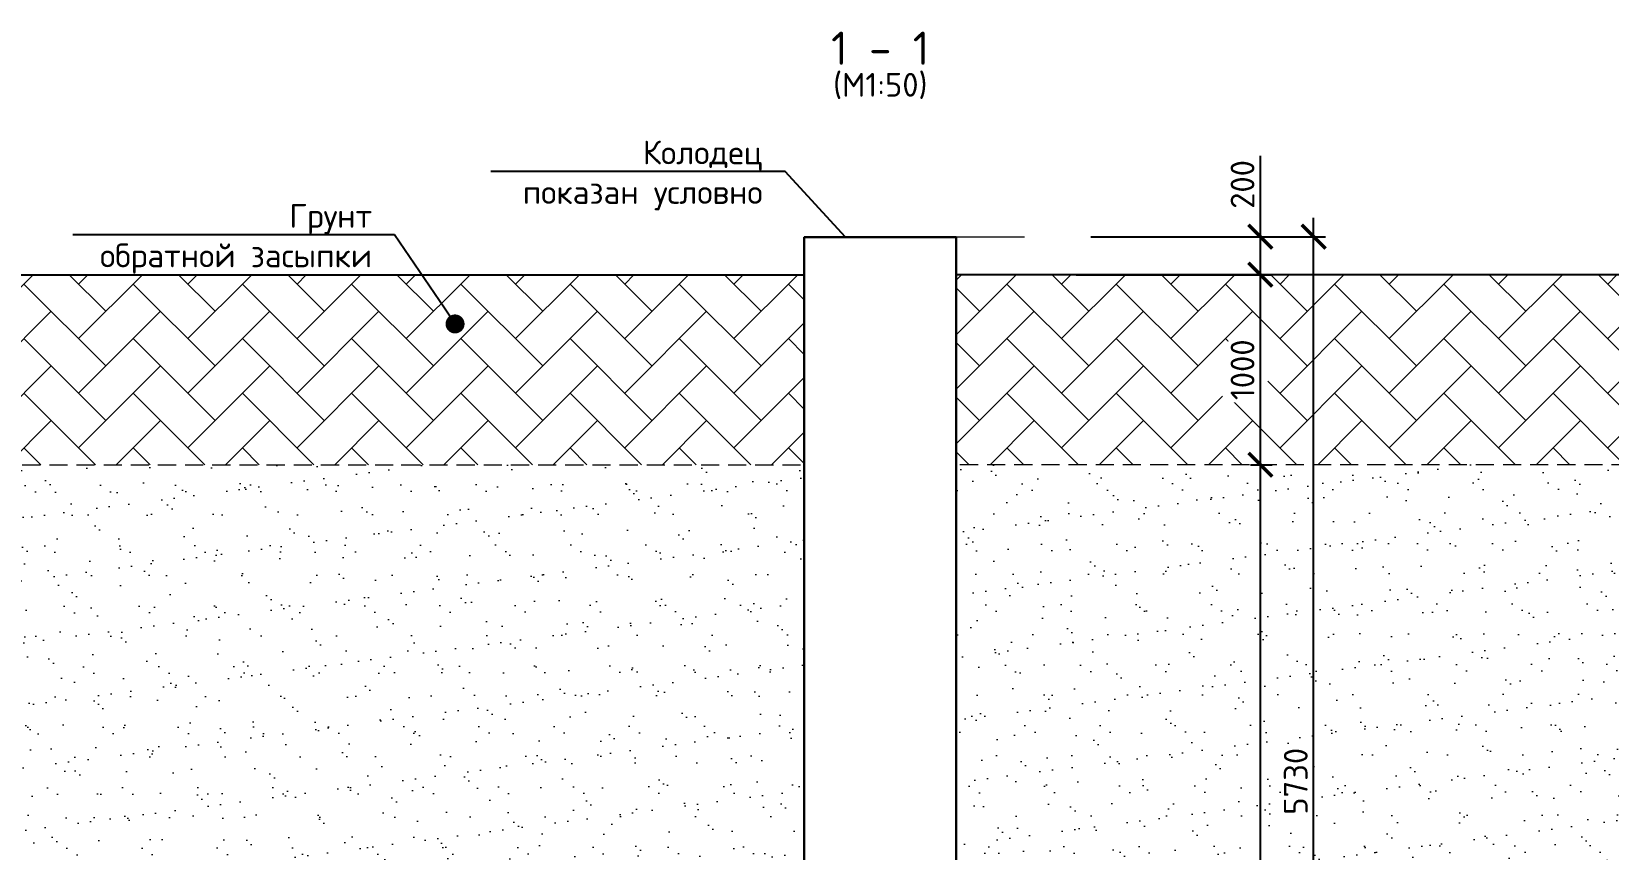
# Model space of a CAD drawing. Header units: metres. Extents: x 354637 to 441172, y 20821 to 108904.
# Drawn here: x 362280 to 370577, y 67801 to 72104 of the extents above; entities that cross this region are included whole.
import ezdxf
from ezdxf import colors
from ezdxf.entities.mleader import LeaderData, LeaderLine
from ezdxf.enums import TextEntityAlignment as Align
from ezdxf.math import Vec2, Vec3

# ---------------------------------------------------------------- set-up
doc = ezdxf.new("R2010")
doc.units = ezdxf.units.M
doc.header["$PDSIZE"] = 1
doc.linetypes.add('невидимая', pattern=[9.525, 6.35, -3.175])
doc.layers.get('0').update_dxf_attribs({"lineweight": 0})
doc.layers.get('Defpoints').update_dxf_attribs({"color": 3})
for name, color, linetype, lineweight in [('второстепенные', 7, 'Continuous', 25), ('выноски', 7, 'Continuous', 15), ('Невидимая', 7, 'невидимая', 15), ('размеры', 7, 'Continuous', 15), ('текст', 7, 'Continuous', 18), ('штриховка', 7, 'Continuous', 9)]:
    doc.layers.add(name, color=color, linetype=linetype, lineweight=lineweight)
doc.styles.add('ISOCPEUR', font='isocpeur.ttf')
doc.styles.add('ГОСТ 2.304', font='CS_Gost2304.shx')
doc.dimstyles.new('СПДС', dxfattribs={"dimscale": 100, "dimtxt": 2.5, "dimasz": 2.5, "dimexe": 1.25, "dimexo": 0.625, "dimtad": 1, "dimdec": 0, "dimrnd": 0.001, "dimtxsty": 'ГОСТ 2.304', "dimblk": 'ARCHTICK', "dimblk1": 'ARCHTICK', "dimblk2": 'ARCHTICK', "dimcen": 2.5, "dimdle": 2, "dimadec": 0, "dimazin": 2, "dimtfac": 0.75, "dimtdec": 4, "dimtmove": 1, "dimatfit": 3, "dimfxl": 1, "dimtolj": 1, "dimarcsym": 1})

# ---------------------------------------------------------------- blocks, each defined once
blk = doc.blocks.new('_ArchTick')
at = {"color": 0, "linetype": 'ByBlock', "lineweight": 30, "const_width": 0.15}
blk.add_lwpolyline([(-0.5, -0.5), (0.5, 0.5)], dxfattribs=at)
blk = doc.blocks.new('*D80')
at = {"layer": 'Defpoints', "color": 0, "ltscale": 10, "transparency": 16777216}
for p in [(368663.2, 69825.1), (368745.7, 69825.1), (368245.7, 65295.1)]:
    blk.add_point(p, dxfattribs=at)
at = {"layer": 'размеры', "color": 0, "lineweight": -2, "ltscale": 10, "transparency": 16777216}
for p, q in [((368745.7, 65195.1), (368745.7, 69925.1)), ((368694.4, 69825.1), (368808.2, 69825.1)), ((368276.9, 65295.1), (368808.2, 65295.1))]:
    blk.add_line(p, q, dxfattribs=at)
at = {"layer": 'размеры', "color": 0, "lineweight": -2, "ltscale": 10, "transparency": 16777216, "xscale": 125, "yscale": 125, "zscale": 125}
for p, rotation in [((368745.7, 69825.1), 90), ((368745.7, 65295.1), 270)]:
    blk.add_blockref('_ArchTick', p, dxfattribs=dict(at, rotation=rotation))
at = {"layer": 'размеры', "color": 0, "ltscale": 10, "transparency": 16777216, "insert": (368651.9, 66495.1), "char_height": 125, "attachment_point": 5, "rotation": 90, "style": 'ISOCPEUR', "bg_fill": 3, "box_fill_scale": 1.1, "bg_fill_color": 9, "bg_fill_true_color": 13158600, "bg_fill_transparency": 0}
blk.add_mtext('\\A1;4530', dxfattribs=at)
blk = doc.blocks.new('*D73')
at = {"layer": 'Defpoints', "color": 0, "ltscale": 10, "transparency": 16777216}
for p in [(367745.7, 70825.1), (368745.7, 70825.1), (368663.2, 69825.1)]:
    blk.add_point(p, dxfattribs=at)
at = {"layer": 'размеры', "color": 0, "lineweight": -2, "ltscale": 10, "transparency": 16777216}
for p, q in [((368745.7, 69725.1), (368745.7, 70925.1)), ((367776.9, 70825.1), (368808.2, 70825.1)), ((368694.4, 69825.1), (368808.2, 69825.1))]:
    blk.add_line(p, q, dxfattribs=at)
at = {"layer": 'размеры', "color": 0, "lineweight": -2, "ltscale": 10, "transparency": 16777216, "xscale": 125, "yscale": 125, "zscale": 125}
for p, rotation in [((368745.7, 70825.1), 90), ((368745.7, 69825.1), 270)]:
    blk.add_blockref('_ArchTick', p, dxfattribs=dict(at, rotation=rotation))
at = {"layer": 'размеры', "color": 0, "ltscale": 10, "transparency": 16777216, "insert": (368651.9, 70325.1), "char_height": 125, "attachment_point": 5, "rotation": 90, "style": 'ISOCPEUR', "bg_fill": 3, "box_fill_scale": 1.1, "bg_fill_color": 9, "bg_fill_true_color": 13158600, "bg_fill_transparency": 0}
blk.add_mtext('\\A1;1000', dxfattribs=at)
blk = doc.blocks.new('*D86')
at = {"layer": 'Defpoints', "color": 0, "ltscale": 10, "transparency": 16777216}
for p in [(367821.8, 71025.1), (368745.7, 71025.1), (367745.7, 70825.1)]:
    blk.add_point(p, dxfattribs=at)
at = {"layer": 'размеры', "color": 0, "lineweight": -2, "ltscale": 10, "transparency": 16777216}
for p, q in [((368745.7, 71025.1), (368745.7, 71450.1)), ((367853, 71025.1), (368808.2, 71025.1)), ((368745.7, 70725.1), (368745.7, 71025.1)), ((367776.9, 70825.1), (368808.2, 70825.1))]:
    blk.add_line(p, q, dxfattribs=at)
at = {"layer": 'размеры', "color": 0, "lineweight": -2, "ltscale": 10, "transparency": 16777216, "xscale": 125, "yscale": 125, "zscale": 125}
for p, rotation in [((368745.7, 71025.1), 90), ((368745.7, 70825.1), 270)]:
    blk.add_blockref('_ArchTick', p, dxfattribs=dict(at, rotation=rotation))
at = {"layer": 'размеры', "color": 0, "ltscale": 10, "transparency": 16777216, "insert": (368651.9, 71300.1), "char_height": 125, "attachment_point": 5, "rotation": 90, "style": 'ISOCPEUR', "bg_fill": 3, "box_fill_scale": 1.1, "bg_fill_color": 9, "bg_fill_true_color": 13158600, "bg_fill_transparency": 0}
blk.add_mtext('\\A1;200', dxfattribs=at)
blk = doc.blocks.new('*D81')
at = {"layer": 'Defpoints', "color": 0, "ltscale": 10, "transparency": 16777216}
for p in [(367821.8, 71025.1), (369025.7, 71025.1), (368245.7, 65295.1)]:
    blk.add_point(p, dxfattribs=at)
at = {"layer": 'размеры', "color": 0, "lineweight": -2, "ltscale": 10, "transparency": 16777216}
for p, q in [((369025.7, 65195.1), (369025.7, 71125.1)), ((367853, 71025.1), (369088.2, 71025.1)), ((368276.9, 65295.1), (369088.2, 65295.1))]:
    blk.add_line(p, q, dxfattribs=at)
at = {"layer": 'размеры', "color": 0, "lineweight": -2, "ltscale": 10, "transparency": 16777216, "xscale": 125, "yscale": 125, "zscale": 125}
for p, rotation in [((369025.7, 71025.1), 90), ((369025.7, 65295.1), 270)]:
    blk.add_blockref('_ArchTick', p, dxfattribs=dict(at, rotation=rotation))
at = {"layer": 'размеры', "color": 0, "ltscale": 10, "transparency": 16777216, "insert": (368931.9, 68160.1), "char_height": 125, "attachment_point": 5, "rotation": 90, "style": 'ISOCPEUR', "bg_fill": 3, "box_fill_scale": 1.1, "bg_fill_color": 9, "bg_fill_true_color": 13158600, "bg_fill_transparency": 0}
blk.add_mtext('\\A1;5730', dxfattribs=at)
blk = doc.blocks.new('_None')
blk = doc.blocks.new('_Dot')
at = {"color": 0, "linetype": 'ByBlock', "lineweight": -2}
blk.add_line((-0.5, 0), (-1, 0), dxfattribs=at)
at = {"color": 0, "linetype": 'ByBlock', "lineweight": 90, "const_width": 0.5}
blk.add_lwpolyline([(-0.25, 0, 1), (0.25, 0, 1)], format="xyb", close=True, dxfattribs=at)

msp = doc.modelspace()

# ---------------------------------------------------------------- hatches: boundary and pattern name
at = {"layer": 'штриховка', "ltscale": 10}
h = msp.add_hatch(dxfattribs=at)
h.set_pattern_fill('AR-HBONE', color=256, scale=2)
h.set_pattern_definition([(45, (363676.25, 70488.67), (0, 287.368), [609.6, -203.2]), (135, (363819.93, 70632.35), (3e-14, 287.368), [609.6, -203.2])])
h.paths.add_polyline_path([(366345.69, 70825.13), (359623.19, 70825.13), (360373.19, 69825.13), (366345.69, 69825.13)])
edge = h.paths.add_edge_path(flags=16)
edge.add_arc((365325.22, 70618.17), 15, 0, 360)
h.paths.add_polyline_path([(373868.19, 70825.13), (367145.69, 70825.13), (367145.69, 69825.13), (373118.19, 69825.13)])
h.paths.add_polyline_path([(368785.69, 70158.08), (368785.69, 70468.08), (368545.69, 70468.08), (368545.69, 70158.08)], flags=16)
h = msp.add_hatch(dxfattribs=at)
h.set_pattern_fill('AR-SAND', color=256, scale=5)
h.set_pattern_definition([(37.5, (-20899.7, -1940), (-8.00016, 244.70662), [0, -193.04, 0, -215.9, 0, -206.375]), (7.5, (-20899.7, -1940), (224.76164, 358.41255), [0, -104.14, 0, -173.99, 0, -66.675]), (327.5, (-21055.92, -1940), (395.49619, 0.71859), [0, -63.5, 0, -228.6, 0, -298.45]), (317.5, (-21055.92, -1940), (381.77823, 111.46466), [0, -31.75, 0, -149.86, 0, -171.45])])
edge = h.paths.add_edge_path()
edge.add_line((360373.19, 69825.13), (364145.69, 64795.13))
edge.add_line((364145.69, 64795.13), (365145.69, 64795.13))
edge.add_line((365145.69, 64795.13), (365145.69, 64895.13))
edge.add_line((365145.69, 64895.13), (365245.69, 64895.13))
edge.add_line((365245.69, 64895.13), (365245.69, 65295.13))
edge.add_line((365245.69, 65295.13), (365745.69, 65295.13))
edge.add_line((365745.69, 65295.13), (365745.69, 67295.13))
edge.add_arc((366364.24, 66991.07), 689.25, 91.542468, 153.822795, ccw=False)
edge.add_line((366345.69, 67680.07), (366345.69, 69825.13))
edge.add_line((366345.69, 69825.13), (360373.19, 69825.13))
h = msp.add_hatch(dxfattribs=at)
h.set_pattern_fill('AR-SAND', color=256, scale=5)
h.set_pattern_definition([(37.5, (-20399.7, -1940), (-8.00016, 244.70662), [0, -193.04, 0, -215.9, 0, -206.375]), (7.5, (-20399.7, -1940), (224.76164, 358.41255), [0, -104.14, 0, -173.99, 0, -66.675]), (327.5, (-20555.92, -1940), (395.49619, 0.71859), [0, -63.5, 0, -228.6, 0, -298.45]), (317.5, (-20555.92, -1940), (381.77823, 111.46466), [0, -31.75, 0, -149.86, 0, -171.45])])
edge = h.paths.add_edge_path()
edge.add_line((369345.69, 64795.13), (373118.19, 69825.13))
edge.add_line((373118.19, 69825.13), (367145.69, 69825.13))
edge.add_line((367145.69, 69825.13), (367145.69, 67680.07))
edge.add_arc((367169.04, 67056.38), 624.13, 22.491081, 92.143656, ccw=False)
edge.add_line((367745.69, 67295.13), (367745.69, 65295.13))
edge.add_line((367745.69, 65295.13), (368245.69, 65295.13))
edge.add_line((368245.69, 65295.13), (368245.69, 64895.13))
edge.add_line((368245.69, 64895.13), (368345.69, 64895.13))
edge.add_line((368345.69, 64895.13), (368345.69, 64795.13))
edge.add_line((368345.69, 64795.13), (369345.69, 64795.13))

# ---------------------------------------------------------------- linework, layer by layer
at = {"lineweight": 30, "ltscale": 50}
msp.add_lwpolyline([(366345.69, 67680.07), (366345.69, 71022.39), (367145.69, 71022.39), (367145.69, 67680.07)], dxfattribs=at)
at = {"layer": 'второстепенные', "ltscale": 10}
for points in [[(359623.19, 70825.13), (366345.69, 70825.13)], [(373868.19, 70825.13), (367145.69, 70825.13)]]:
    msp.add_lwpolyline(points, dxfattribs=at)
at = {"layer": 'выноски'}
for points in [[(367145.69, 71025.13), (367503.76, 71025.13)], [(369248.29, 70825.13), (369606.36, 70825.13)]]:
    msp.add_lwpolyline(points, dxfattribs=at)
at = {"layer": 'Невидимая', "ltscale": 15}
msp.add_lwpolyline([(360373.19, 69825.13), (366345.69, 69825.13)], dxfattribs=at)

# ---------------------------------------------------------------- texts
at = {"layer": 'текст', "ltscale": 90, "style": 'ISOCPEUR'}
for s, height, p in [('1 - 1', 175, (366745.69, 71876.9)), ('(М1:50)', 125, (366745.69, 71724.25))]:
    msp.add_text(s, height=height, rotation=360, dxfattribs=at).set_placement(p, align=Align.BOTTOM_CENTER)

# ---------------------------------------------------------------- leaders
at = {"layer": 'выноски', "ltscale": 10}
ml = msp.add_multileader_mtext('Standard', dxfattribs=at)
ml.set_content('Колодец\\Pпоказан условно', color=256, style='ISOCPEUR')
ml.set_leader_properties()
ml.set_arrow_properties(name='NONE')
ml.build(insert=Vec2(0, 0))
ml.multileader.update_dxf_attribs({"text_left_attachment_type": 6, "text_right_attachment_type": 6, "dogleg_length": 0.36, "arrow_head_size": 100, "scale": 50})
ctx = ml.context
ctx.base_point, ctx.scale, ctx.char_height, ctx.arrow_head_size, ctx.landing_gap_size, ctx.plane_origin = Vec3(364745.26, 71368.5), 50, 125, 100, 100, Vec3(366785.87, 71935.39)
ctx.left_attachment, ctx.right_attachment, ctx.text_align_type = 6, 6, 2
notes = []
notes.append((ctx, [(0, (1, 1, 0), (366244.51, 71368.5), (-1, 0), 18, [(0, [(366562.84, 71022.39)], 0, [])])]))
ctx.mtext.insert, ctx.mtext.alignment, ctx.mtext.flow_direction = Vec3(366126.51, 71531), 3, 5
ml = msp.add_multileader_mtext('Standard', dxfattribs=at)
ml.set_content('Грунт\\Pобратной засыпки', color=256, style='ISOCPEUR')
ml.set_leader_properties()
ml.set_arrow_properties(name='DOT')
ml.build(insert=Vec2(0, 0))
ml.multileader.update_dxf_attribs({"text_left_attachment_type": 6, "text_right_attachment_type": 6, "dogleg_length": 0.36, "arrow_head_size": 100, "scale": 50})
ctx = ml.context
ctx.base_point, ctx.scale, ctx.char_height, ctx.arrow_head_size, ctx.landing_gap_size, ctx.plane_origin = Vec3(362565.46, 71035.02), 50, 125, 100, 100, Vec3(364731.08, 71735.39)
ctx.left_attachment, ctx.right_attachment, ctx.text_align_type = 6, 6, 2
notes.append((ctx, [(0, (1, 1, 0), (364189.71, 71035.02), (-1, 0), 18, [(0, [(364508.04, 70566.13)], 0, [])])]))
ctx.mtext.insert, ctx.mtext.alignment, ctx.mtext.flow_direction = Vec3(364071.71, 71197.52), 3, 5
for ctx, leaders in notes:
    for number, flags, end, landing, length, lines in leaders:
        leader = LeaderData()
        leader.index, (leader.has_last_leader_line, leader.has_dogleg_vector, leader.attachment_direction) = number, flags
        leader.last_leader_point, leader.dogleg_vector, leader.dogleg_length = Vec3(end), Vec3(landing), length
        for number, points, colour, breaks in lines:
            line = LeaderLine()
            line.index, line.vertices, line.color, line.breaks = number, Vec3.list(points), colors.encode_raw_color(colour), breaks
            leader.lines.append(line)
        ctx.leaders.append(leader)

# ---------------------------------------------------------------- next in the draw order: dimensions: what is measured, and where the dimension line sits
at = {"layer": 'размеры', "ltscale": 10}
dim = msp.add_linear_dim(base=(368745.69, 69825.13), p1=(368245.69, 65295.13), p2=(368663.17, 69825.13), angle=90, dimstyle='СПДС', override={"dimscale": 50, "dimdec": 1, "dimrnd": 10, "dimtxsty": 'ISOCPEUR', "dimtfill": 1}, dxfattribs=at)
dim.commit()
dim.dimension.update_dxf_attribs({"geometry": '*D80', "text_midpoint": (368745.69, 66495.13), "dimtype": 160})

# ---------------------------------------------------------------- next in the draw order: linework, layer by layer
at = {"layer": 'Невидимая', "ltscale": 15}
msp.add_lwpolyline([(373118.19, 69825.13), (367145.69, 69825.13)], dxfattribs=at)

# ---------------------------------------------------------------- next in the draw order: dimensions: what is measured, and where the dimension line sits
at = {"layer": 'размеры', "ltscale": 10}
dim = msp.add_linear_dim(base=(368745.69, 70825.13), p1=(368663.17, 69825.13), p2=(367745.69, 70825.13), angle=90, dimstyle='СПДС', override={"dimscale": 50, "dimdec": 1, "dimrnd": 10, "dimtxsty": 'ISOCPEUR', "dimtfill": 1}, dxfattribs=at)
dim.commit()
dim.dimension.update_dxf_attribs({"geometry": '*D73', "text_midpoint": (368651.94, 70325.13)})

# ---------------------------------------------------------------- next in the draw order: dimensions: what is measured, and where the dimension line sits
dim = msp.add_linear_dim(base=(368745.69, 71025.13), p1=(367745.69, 70825.13), p2=(367821.76, 71025.13), angle=270, dimstyle='СПДС', override={"dimscale": 50, "dimdec": 1, "dimrnd": 10, "dimtxsty": 'ISOCPEUR', "dimtmove": 0, "dimtfill": 1}, dxfattribs=at)
dim.commit()
dim.dimension.update_dxf_attribs({"geometry": '*D86', "text_midpoint": (368651.94, 71300.13)})

# ---------------------------------------------------------------- next in the draw order: dimensions: what is measured, and where the dimension line sits
dim = msp.add_linear_dim(base=(369025.69, 71025.13), p1=(368245.69, 65295.13), p2=(367821.76, 71025.13), angle=90, dimstyle='СПДС', override={"dimscale": 50, "dimdec": 1, "dimrnd": 10, "dimtxsty": 'ISOCPEUR', "dimtfill": 1}, dxfattribs=at)
dim.commit()
dim.dimension.update_dxf_attribs({"geometry": '*D81', "text_midpoint": (368931.94, 68160.13)})

doc.saveas('drawing.dxf')
